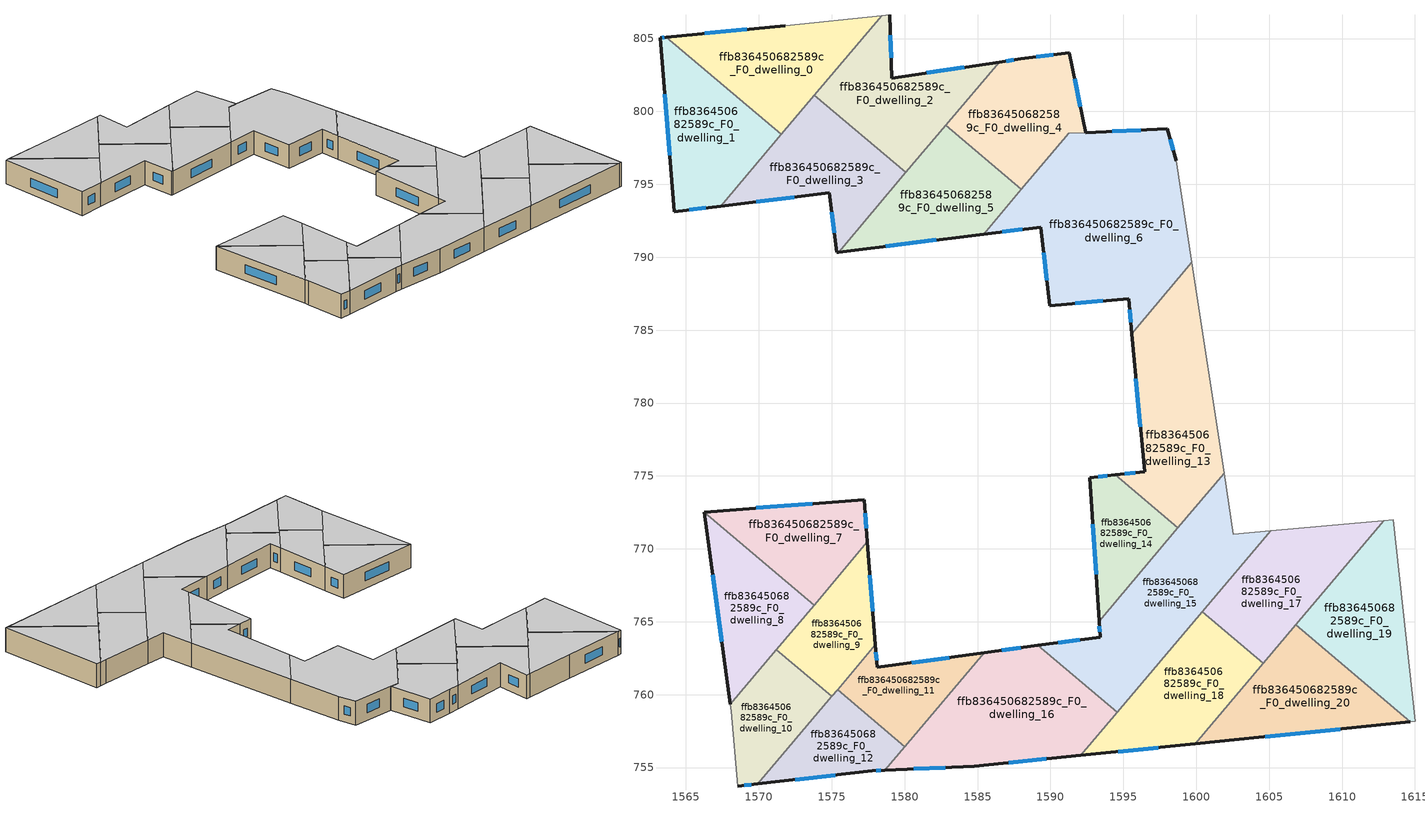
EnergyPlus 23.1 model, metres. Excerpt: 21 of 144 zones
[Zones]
ffb836450682589c_F0_dwelling_0
 floor ground (EU_floor_Construction): 1578.43,806.56 1571.54,798.42 1563.66,805.09 1571.81,805.89 z0
 wall outside (EU_wall_Construction): 1571.81,805.89 1563.66,805.09 z0:3
 wall to ffb836450682589c_F0_dwelling_1 (EU_wall_Construction): 1563.66,805.09 1571.54,798.42 z0:3
 wall adiabatic (EU_wall_Construction): 1578.43,806.56 1571.81,805.89 z0:3
 wall to ffb836450682589c_F0_dwelling_2 (EU_wall_Construction): 1573.82,801.11 1578.43,806.56 z0:3
 wall to ffb836450682589c_F0_dwelling_3 (EU_wall_Construction): 1571.54,798.42 1573.82,801.11 z0:3
 window (EU_Window_Construction): 1569.16,805.63 1566.31,805.35 z0.98:2.02
 ceiling to ffb836450682589c_F1_dwelling_0 (EU_floor_Construction): 1571.54,798.42 1578.43,806.56 1571.81,805.89 1563.66,805.09 z3
ffb836450682589c_F0_dwelling_1
 floor ground (EU_floor_Construction): 1571.54,798.42 1567.4,793.51 1564.2,793.12 1563.22,805.04 1563.66,805.09 z0
 wall outside (EU_wall_Construction): 1563.66,805.09 1563.22,805.04 1564.2,793.12 1567.4,793.51 z0:3
 wall to ffb836450682589c_F0_dwelling_3 (EU_wall_Construction): 1567.4,793.51 1571.54,798.42 z0:3
 window (EU_Window_Construction): 1563.54,801.17 1563.89,797 / 1563.52,805.07 1563.36,805.06 / 1565.24,793.25 1566.36,793.39 z0.98:2.02
 ceiling to ffb836450682589c_F1_dwelling_1 (EU_floor_Construction): 1567.4,793.51 1571.54,798.42 1563.66,805.09 1563.22,805.04 1564.2,793.12 z3
ffb836450682589c_F0_dwelling_10
 floor ground (EU_floor_Construction): 1575,759.89 1569.93,753.88 1568.57,753.73 1568.11,758.87 1568.05,759.35 1571.21,763.09 z0
 wall outside (EU_wall_Construction): 1568.57,753.73 1569.93,753.88 z0:3
 wall adiabatic (EU_wall_Construction): 1568.05,759.35 1568.11,758.87 1568.57,753.73 z0:3
 wall to ffb836450682589c_F0_dwelling_9 (EU_wall_Construction): 1575,759.89 1571.21,763.09 z0:3
 wall to ffb836450682589c_F0_dwelling_8 (EU_wall_Construction): 1571.21,763.09 1568.05,759.35 z0:3
 wall to ffb836450682589c_F0_dwelling_12 (EU_wall_Construction): 1569.93,753.88 1575,759.89 z0:3
 window (EU_Window_Construction): 1569.01,753.78 1569.49,753.83 z0.98:2.02
 ceiling to ffb836450682589c_F1_dwelling_10 (EU_floor_Construction): 1569.93,753.88 1575,759.89 1571.21,763.09 1568.05,759.35 1568.11,758.87 1568.57,753.73 z3
ffb836450682589c_F0_dwelling_11
 floor ground (EU_floor_Construction): 1585.46,762.87 1580.03,756.44 1575.4,760.36 1577.99,763.42 1578.11,761.87 z0
 wall outside (EU_wall_Construction): 1585.46,762.87 1578.11,761.87 1577.99,763.42 z0:3
 wall to ffb836450682589c_F0_dwelling_12 (EU_wall_Construction): 1575.4,760.36 1580.03,756.44 z0:3
 wall to ffb836450682589c_F0_dwelling_9 (EU_wall_Construction): 1577.99,763.42 1575.4,760.36 z0:3
 wall to ffb836450682589c_F0_dwelling_16 (EU_wall_Construction): 1580.03,756.44 1585.46,762.87 z0:3
 window (EU_Window_Construction): 1578.07,762.38 1578.03,762.92 / 1583.07,762.55 1580.5,762.2 z0.98:2.02
 ceiling to ffb836450682589c_F1_dwelling_11 (EU_floor_Construction): 1580.03,756.44 1585.46,762.87 1578.11,761.87 1577.99,763.42 1575.4,760.36 z3
ffb836450682589c_F0_dwelling_12
 floor ground (EU_floor_Construction): 1580.03,756.44 1578.65,754.81 1577.78,754.77 1569.93,753.88 1575.4,760.36 z0
 wall outside (EU_wall_Construction): 1569.93,753.88 1577.78,754.77 1578.65,754.81 z0:3
 wall to ffb836450682589c_F0_dwelling_16 (EU_wall_Construction): 1578.65,754.81 1580.03,756.44 z0:3
 wall to ffb836450682589c_F0_dwelling_9 (EU_wall_Construction): 1575.4,760.36 1575,759.89 z0:3
 window (EU_Window_Construction): 1572.48,754.17 1575.23,754.48 / 1578.06,754.79 1578.37,754.8 z0.98:2.02
 ceiling to ffb836450682589c_F1_dwelling_12 (EU_floor_Construction): 1578.65,754.81 1580.03,756.44 1575.4,760.36 1569.93,753.88 1577.78,754.77 z3
ffb836450682589c_F0_dwelling_13
 floor ground (EU_floor_Construction): 1599.7,789.64 1601.91,775.19 1598.75,771.45 1594.46,775.08 1596.45,775.28 1595.58,784.77 z0
 wall outside (EU_wall_Construction): 1595.58,784.77 1596.45,775.28 1594.46,775.08 z0:3
 wall to ffb836450682589c_F0_dwelling_6 (EU_wall_Construction): 1599.7,789.64 1595.58,784.77 z0:3
 wall adiabatic (EU_wall_Construction): 1601.91,775.19 1599.7,789.64 z0:3
 wall to ffb836450682589c_F0_dwelling_14 (EU_wall_Construction): 1594.46,775.08 1598.75,771.45 z0:3
 wall to ffb836450682589c_F0_dwelling_15 (EU_wall_Construction): 1598.75,771.45 1601.91,775.19 z0:3
 window (EU_Window_Construction): 1595.8,775.22 1595.11,775.14 / 1595.87,781.68 1596.17,778.37 z0.98:2.02
 ceiling to ffb836450682589c_F1_dwelling_13 (EU_floor_Construction): 1598.75,771.45 1601.91,775.19 1599.7,789.64 1595.58,784.77 1596.45,775.28 1594.46,775.08 z3
ffb836450682589c_F0_dwelling_14
 floor ground (EU_floor_Construction): 1598.75,771.45 1593.34,765.05 1592.69,774.89 1594.46,775.08 z0
 wall outside (EU_wall_Construction): 1594.46,775.08 1592.69,774.89 1593.34,765.05 z0:3
 wall to ffb836450682589c_F0_dwelling_15 (EU_wall_Construction): 1593.34,765.05 1598.75,771.45 z0:3
 window (EU_Window_Construction): 1593.88,775.02 1593.27,774.95 / 1592.9,771.69 1593.13,768.25 z0.98:2.02
 ceiling to ffb836450682589c_F1_dwelling_14 (EU_floor_Construction): 1593.34,765.05 1598.75,771.45 1594.46,775.08 1592.69,774.89 z3
ffb836450682589c_F0_dwelling_15
 floor ground (EU_floor_Construction): 1601.91,775.19 1602.55,771 1605.1,771.23 1594.58,758.78 1589.15,763.37 1593.41,763.95 1593.34,765.05 z0
 wall outside (EU_wall_Construction): 1593.34,765.05 1593.41,763.95 1589.15,763.37 z0:3
 wall adiabatic (EU_wall_Construction): 1605.1,771.23 1602.55,771 1601.91,775.19 z0:3
 wall to ffb836450682589c_F0_dwelling_16 (EU_wall_Construction): 1589.15,763.37 1594.58,758.78 z0:3
 wall to ffb836450682589c_F0_dwelling_18 (EU_wall_Construction): 1594.58,758.78 1600.41,765.68 z0:3
 wall to ffb836450682589c_F0_dwelling_17 (EU_wall_Construction): 1600.41,765.68 1605.1,771.23 z0:3
 window (EU_Window_Construction): 1592.03,763.76 1590.53,763.56 / 1593.36,764.69 1593.39,764.31 z0.98:2.02
 ceiling to ffb836450682589c_F1_dwelling_15 (EU_floor_Construction): 1594.58,758.78 1605.1,771.23 1602.55,771 1601.91,775.19 1593.34,765.05 1593.41,763.95 1589.15,763.37 z3
ffb836450682589c_F0_dwelling_16
 floor ground (EU_floor_Construction): 1594.58,758.78 1592.09,755.84 1584.76,755.09 1578.65,754.81 1585.46,762.87 1589.15,763.37 z0
 wall outside (EU_wall_Construction): 1578.65,754.81 1584.76,755.09 1592.09,755.84 / 1589.15,763.37 1585.46,762.87 z0:3
 wall to ffb836450682589c_F0_dwelling_18 (EU_wall_Construction): 1592.09,755.84 1594.58,758.78 z0:3
 window (EU_Window_Construction): 1587.15,755.33 1589.71,755.6 / 1580.64,754.9 1582.77,755 / 1587.95,763.21 1586.66,763.03 z0.98:2.02
 ceiling to ffb836450682589c_F1_dwelling_16 (EU_floor_Construction): 1592.09,755.84 1594.58,758.78 1589.15,763.37 1585.46,762.87 1578.65,754.81 1584.76,755.09 z3
ffb836450682589c_F0_dwelling_17
 floor ground (EU_floor_Construction): 1612.86,771.94 1604.58,762.14 1600.41,765.68 1605.1,771.23 1612.02,771.86 z0
 wall adiabatic (EU_wall_Construction): 1612.86,771.94 1612.02,771.86 1605.1,771.23 z0:3
 wall to ffb836450682589c_F0_dwelling_18 (EU_wall_Construction): 1600.41,765.68 1604.58,762.14 z0:3
 wall to ffb836450682589c_F0_dwelling_19 (EU_wall_Construction): 1606.81,764.78 1612.86,771.94 z0:3
 wall to ffb836450682589c_F0_dwelling_20 (EU_wall_Construction): 1604.59,762.14 1606.81,764.78 z0:3
 ceiling to ffb836450682589c_F1_dwelling_17 (EU_floor_Construction): 1604.58,762.14 1612.86,771.94 1612.02,771.86 1605.1,771.23 1600.41,765.68 z3
ffb836450682589c_F0_dwelling_18
 floor ground (EU_floor_Construction): 1604.58,762.14 1599.93,756.63 1592.09,755.84 1600.41,765.68 z0
 wall outside (EU_wall_Construction): 1592.09,755.84 1599.93,756.63 z0:3
 wall to ffb836450682589c_F0_dwelling_20 (EU_wall_Construction): 1599.93,756.63 1604.58,762.14 z0:3
 window (EU_Window_Construction): 1594.64,756.1 1597.38,756.37 z0.98:2.02
 ceiling to ffb836450682589c_F1_dwelling_18 (EU_floor_Construction): 1599.93,756.63 1604.58,762.14 1600.41,765.68 1592.09,755.84 z3
ffb836450682589c_F0_dwelling_19
 floor ground (EU_floor_Construction): 1613.5,772 1615,758.16 1614.69,758.13 1606.81,764.78 1612.86,771.94 z0
 wall to ffb836450682589c_F0_dwelling_20 (EU_wall_Construction): 1606.81,764.78 1614.69,758.13 z0:3
 wall adiabatic (EU_wall_Construction): 1614.69,758.13 1615,758.16 1613.5,772 1612.86,771.94 z0:3
 ceiling to ffb836450682589c_F1_dwelling_19 (EU_floor_Construction): 1615,758.16 1613.5,772 1612.86,771.94 1606.81,764.78 1614.69,758.13 z3
ffb836450682589c_F0_dwelling_2
 floor ground (EU_floor_Construction): 1586.48,803.38 1580.08,795.82 1573.82,801.11 1578.43,806.56 1578.99,806.62 1579.1,802.28 z0
 wall outside (EU_wall_Construction): 1586.48,803.38 1579.1,802.28 1578.99,806.62 z0:3
 wall to ffb836450682589c_F0_dwelling_3 (EU_wall_Construction): 1573.82,801.11 1580.08,795.82 z0:3
 wall adiabatic (EU_wall_Construction): 1578.99,806.62 1578.43,806.56 z0:3
 wall to ffb836450682589c_F0_dwelling_4 (EU_wall_Construction): 1582.81,799.04 1586.48,803.38 z0:3
 wall to ffb836450682589c_F0_dwelling_5 (EU_wall_Construction): 1580.09,795.82 1582.81,799.04 z0:3
 window (EU_Window_Construction): 1584.08,803.02 1581.5,802.64 / 1579.07,803.69 1579.03,805.21 z0.98:2.02
 ceiling to ffb836450682589c_F1_dwelling_2 (EU_floor_Construction): 1580.08,795.82 1586.48,803.38 1579.1,802.28 1578.99,806.62 1578.43,806.56 1573.82,801.11 z3
ffb836450682589c_F0_dwelling_20
 floor ground (EU_floor_Construction): 1614.69,758.13 1599.93,756.63 1606.81,764.78 z0
 wall outside (EU_wall_Construction): 1599.93,756.63 1614.69,758.13 z0:3
 window (EU_Window_Construction): 1604.73,757.12 1609.89,757.64 z0.98:2.02
 ceiling to ffb836450682589c_F1_dwelling_20 (EU_floor_Construction): 1614.69,758.13 1606.81,764.78 1599.93,756.63 z3
ffb836450682589c_F0_dwelling_3
 floor ground (EU_floor_Construction): 1580.08,795.82 1575.47,790.36 1575.34,790.34 1574.84,794.42 1567.4,793.51 1573.82,801.11 z0
 wall outside (EU_wall_Construction): 1567.4,793.51 1574.84,794.42 1575.34,790.34 1575.47,790.36 z0:3
 wall to ffb836450682589c_F0_dwelling_5 (EU_wall_Construction): 1575.47,790.36 1580.08,795.82 z0:3
 window (EU_Window_Construction): 1575.01,793.1 1575.18,791.67 / 1569.82,793.81 1572.42,794.13 z0.98:2.02
 ceiling to ffb836450682589c_F1_dwelling_3 (EU_floor_Construction): 1575.47,790.36 1580.08,795.82 1573.82,801.11 1567.4,793.51 1574.84,794.42 1575.34,790.34 z3
ffb836450682589c_F0_dwelling_4
 floor ground (EU_floor_Construction): 1591.28,804.03 1592.41,798.54 1591.25,798.49 1588.01,794.65 1582.81,799.04 1586.48,803.38 1587.96,803.6 z0
 wall outside (EU_wall_Construction): 1592.41,798.54 1591.28,804.03 1587.96,803.6 1586.48,803.38 z0:3
 wall to ffb836450682589c_F0_dwelling_5 (EU_wall_Construction): 1582.81,799.04 1588.01,794.65 z0:3
 wall to ffb836450682589c_F0_dwelling_6 (EU_wall_Construction): 1588.01,794.65 1591.25,798.49 1592.41,798.54 z0:3
 window (EU_Window_Construction): 1587.48,803.53 1586.96,803.45 / 1590.2,803.89 1589.04,803.74 / 1592.05,800.33 1591.65,802.25 z0.98:2.02
 ceiling to ffb836450682589c_F1_dwelling_4 (EU_floor_Construction): 1592.41,798.54 1591.28,804.03 1587.96,803.6 1586.48,803.38 1582.81,799.04 1588.01,794.65 1591.25,798.49 z3
ffb836450682589c_F0_dwelling_5
 floor ground (EU_floor_Construction): 1588.01,794.65 1585.42,791.58 1575.47,790.36 1582.81,799.04 z0
 wall outside (EU_wall_Construction): 1575.47,790.36 1585.42,791.58 z0:3
 wall to ffb836450682589c_F0_dwelling_6 (EU_wall_Construction): 1585.42,791.58 1588.01,794.65 z0:3
 window (EU_Window_Construction): 1578.71,790.76 1582.18,791.18 z0.98:2.02
 ceiling to ffb836450682589c_F1_dwelling_5 (EU_floor_Construction): 1585.42,791.58 1588.01,794.65 1582.81,799.04 1575.47,790.36 z3
ffb836450682589c_F0_dwelling_6
 floor ground (EU_floor_Construction): 1598.01,798.81 1598.63,796.62 1599.7,789.64 1595.58,784.77 1595.36,787.16 1589.94,786.68 1589.35,792.06 1585.42,791.58 1591.25,798.49 z0
 wall outside (EU_wall_Construction): 1585.42,791.58 1589.35,792.06 1589.94,786.68 1595.36,787.16 1595.58,784.77 / 1598.63,796.62 1598.01,798.81 1592.42,798.54 z0:3
 wall adiabatic (EU_wall_Construction): 1599.7,789.64 1598.63,796.62 z0:3
 window (EU_Window_Construction): 1591.71,786.84 1593.6,787.01 / 1589.54,790.31 1589.75,788.43 / 1586.7,791.74 1588.07,791.9 / 1596.19,798.72 1594.24,798.63 / 1598.43,797.33 1598.21,798.1 / 1595.43,786.38 1595.51,785.55 z0.98:2.02
 ceiling to ffb836450682589c_F1_dwelling_6 (EU_floor_Construction): 1595.58,784.77 1599.7,789.64 1598.63,796.62 1598.01,798.81 1591.25,798.49 1585.42,791.58 1589.35,792.06 1589.94,786.68 1595.36,787.16 z3
ffb836450682589c_F0_dwelling_7
 floor ground (EU_floor_Construction): 1577.22,773.38 1577.45,770.47 1573.79,766.15 1566.25,772.52 z0
 wall outside (EU_wall_Construction): 1577.45,770.47 1577.22,773.38 1566.25,772.52 z0:3
 wall to ffb836450682589c_F0_dwelling_8 (EU_wall_Construction): 1566.25,772.52 1573.79,766.15 z0:3
 wall to ffb836450682589c_F0_dwelling_9 (EU_wall_Construction): 1573.79,766.15 1577.45,770.47 z0:3
 window (EU_Window_Construction): 1577.37,771.42 1577.3,772.44 / 1573.66,773.1 1569.82,772.8 z0.98:2.02
 ceiling to ffb836450682589c_F1_dwelling_7 (EU_floor_Construction): 1573.79,766.15 1577.45,770.47 1577.22,773.38 1566.25,772.52 z3
ffb836450682589c_F0_dwelling_8
 floor ground (EU_floor_Construction): 1573.79,766.15 1568.05,759.35 1566.24,772.52 z0
 wall outside (EU_wall_Construction): 1566.24,772.52 1568.05,759.35 z0:3
 wall to ffb836450682589c_F0_dwelling_9 (EU_wall_Construction): 1571.21,763.09 1573.79,766.15 z0:3
 window (EU_Window_Construction): 1566.83,768.24 1567.46,763.64 z0.98:2.02
 ceiling to ffb836450682589c_F1_dwelling_8 (EU_floor_Construction): 1568.05,759.35 1573.79,766.15 1566.24,772.52 z3
ffb836450682589c_F0_dwelling_9
 floor ground (EU_floor_Construction): 1577.45,770.47 1577.99,763.42 1575,759.89 1571.21,763.09 z0
 wall outside (EU_wall_Construction): 1577.99,763.42 1577.45,770.47 z0:3
 window (EU_Window_Construction): 1577.82,765.72 1577.63,768.18 z0.98:2.02
 ceiling to ffb836450682589c_F1_dwelling_9 (EU_floor_Construction): 1575,759.89 1577.99,763.42 1577.45,770.47 1571.21,763.09 z3
[Building]
EU S2 Campaign: North Axis=0; Terrain=City; Solar Distribution=FullExterior
[Site:Location]
Bologna: Latitude=44.5; Longitude=11.25; Time Zone=1; Elevation=37
[SizingPeriod:WeatherFileDays]
AnnualSizingPeriod: Begin Month=1; Begin Day of Month=1; End Month=12; End Day of Month=31; Day of Week for Start Day=Monday; Use Weather File Daylight Saving Period=No; Use Weather File Rain and Snow Indicators=No
[MATERIAL]
EU_InternalMass_Material: Roughness=MediumRough; Thickness=0.1; Conductivity=1; Density=1800; Specific Heat=900; Thermal Absorptance=0.9; Solar Absorptance=0.7; Visible Absorptance=0.7
[MATERIAL:NOMASS] Roughness=MediumRough; Thermal Absorptance=0.9; Solar Absorptance=0.7; Visible Absorptance=0.7
Name | Thermal Resistance
EU_wall_NoMass | 0.905828
EU_floor_NoMass | 0.67114
[WINDOWMATERIAL:SIMPLEGLAZINGSYSTEM]
EU_Window_SimpleGlazing: UFactor=4.52486; Solar Heat Gain Coefficient=0.85; Visible Transmittance=0.85
[CONSTRUCTION]
EU_wall_Construction: EU_wall_NoMass
EU_floor_Construction: EU_floor_NoMass
EU_Window_Construction: EU_Window_SimpleGlazing
EU_InternalMass_Construction: EU_InternalMass_Material
[ZONE] Type=1; Multiplier=1; Ceiling Height=autocalculate; Floor Area=autocalculate; Part of Total Floor Area=Yes
Name | Volume
ffb836450682589c_F0_dwelling_0 | 164.944
ffb836450682589c_F0_dwelling_1 | 164.932
ffb836450682589c_F0_dwelling_10 | 106.528
ffb836450682589c_F0_dwelling_11 | 95.729
ffb836450682589c_F0_dwelling_12 | 95.718
ffb836450682589c_F0_dwelling_13 | 226.217
ffb836450682589c_F0_dwelling_14 | 96.791
ffb836450682589c_F0_dwelling_15 | 240.845
ffb836450682589c_F0_dwelling_16 | 240.848
ffb836450682589c_F0_dwelling_17 | 164.922
ffb836450682589c_F0_dwelling_18 | 164.928
ffb836450682589c_F0_dwelling_19 | 164.936
ffb836450682589c_F0_dwelling_2 | 164.919
ffb836450682589c_F0_dwelling_20 | 164.941
ffb836450682589c_F0_dwelling_3 | 164.952
ffb836450682589c_F0_dwelling_4 | 159.007
ffb836450682589c_F0_dwelling_5 | 157.137
ffb836450682589c_F0_dwelling_6 | 354.786
ffb836450682589c_F0_dwelling_7 | 132.013
ffb836450682589c_F0_dwelling_8 | 131.917
ffb836450682589c_F0_dwelling_9 | 106.513
[INTERNALMASS] Construction=EU_InternalMass_Construction
Name | Zone or ZoneList | Surface Area
ffb836450682589c_F0_dwelling_0_EU_InternalMass | ffb836450682589c_F0_dwelling_0 | 54.9808
ffb836450682589c_F0_dwelling_1_EU_InternalMass | ffb836450682589c_F0_dwelling_1 | 54.9747
ffb836450682589c_F0_dwelling_2_EU_InternalMass | ffb836450682589c_F0_dwelling_2 | 54.9723
ffb836450682589c_F0_dwelling_3_EU_InternalMass | ffb836450682589c_F0_dwelling_3 | 54.9834
ffb836450682589c_F0_dwelling_4_EU_InternalMass | ffb836450682589c_F0_dwelling_4 | 53.0015
ffb836450682589c_F0_dwelling_5_EU_InternalMass | ffb836450682589c_F0_dwelling_5 | 52.3778
ffb836450682589c_F0_dwelling_6_EU_InternalMass | ffb836450682589c_F0_dwelling_6 | 118.258
ffb836450682589c_F0_dwelling_7_EU_InternalMass | ffb836450682589c_F0_dwelling_7 | 44.0035
ffb836450682589c_F0_dwelling_8_EU_InternalMass | ffb836450682589c_F0_dwelling_8 | 44.0037
ffb836450682589c_F0_dwelling_9_EU_InternalMass | ffb836450682589c_F0_dwelling_9 | 35.5041
ffb836450682589c_F0_dwelling_10_EU_InternalMass | ffb836450682589c_F0_dwelling_10 | 35.5102
ffb836450682589c_F0_dwelling_11_EU_InternalMass | ffb836450682589c_F0_dwelling_11 | 31.9085
ffb836450682589c_F0_dwelling_12_EU_InternalMass | ffb836450682589c_F0_dwelling_12 | 31.9045
ffb836450682589c_F0_dwelling_13_EU_InternalMass | ffb836450682589c_F0_dwelling_13 | 75.3962
ffb836450682589c_F0_dwelling_14_EU_InternalMass | ffb836450682589c_F0_dwelling_14 | 32.2675
ffb836450682589c_F0_dwelling_15_EU_InternalMass | ffb836450682589c_F0_dwelling_15 | 80.2857
ffb836450682589c_F0_dwelling_16_EU_InternalMass | ffb836450682589c_F0_dwelling_16 | 80.2841
ffb836450682589c_F0_dwelling_17_EU_InternalMass | ffb836450682589c_F0_dwelling_17 | 54.9753
ffb836450682589c_F0_dwelling_18_EU_InternalMass | ffb836450682589c_F0_dwelling_18 | 54.9758
ffb836450682589c_F0_dwelling_19_EU_InternalMass | ffb836450682589c_F0_dwelling_19 | 54.9787
ffb836450682589c_F0_dwelling_20_EU_InternalMass | ffb836450682589c_F0_dwelling_20 | 54.9769
[OTHEREQUIPMENT] Fuel Type=Electricity; Design Level Calculation Method=Watts/Area; Power per Zone Floor Area=1; Fraction Latent=0; Fraction Radiant=0; Fraction Lost=0; Carbon Dioxide Generation Rate=0; EndUse Subcategory=EU_Step8_InternalGains
Name | Zone or ZoneList or Space or SpaceList | Schedule
EU_Step8_InternalGain_ffb836450682589c_F0_dwelling_0_f000 | ffb836450682589c_F0_dwelling_0 | EU_Step8_GainSchedule_ffb836450682589c_F0_dwelling_0_f000
EU_Step8_InternalGain_ffb836450682589c_F0_dwelling_1_f000 | ffb836450682589c_F0_dwelling_1 | EU_Step8_GainSchedule_ffb836450682589c_F0_dwelling_1_f000
EU_Step8_InternalGain_ffb836450682589c_F0_dwelling_2_f000 | ffb836450682589c_F0_dwelling_2 | EU_Step8_GainSchedule_ffb836450682589c_F0_dwelling_2_f000
EU_Step8_InternalGain_ffb836450682589c_F0_dwelling_3_f000 | ffb836450682589c_F0_dwelling_3 | EU_Step8_GainSchedule_ffb836450682589c_F0_dwelling_3_f000
EU_Step8_InternalGain_ffb836450682589c_F0_dwelling_4_f000 | ffb836450682589c_F0_dwelling_4 | EU_Step8_GainSchedule_ffb836450682589c_F0_dwelling_4_f000
EU_Step8_InternalGain_ffb836450682589c_F0_dwelling_5_f000 | ffb836450682589c_F0_dwelling_5 | EU_Step8_GainSchedule_ffb836450682589c_F0_dwelling_5_f000
EU_Step8_InternalGain_ffb836450682589c_F0_dwelling_6_f000 | ffb836450682589c_F0_dwelling_6 | EU_Step8_GainSchedule_ffb836450682589c_F0_dwelling_6_f000
EU_Step8_InternalGain_ffb836450682589c_F0_dwelling_7_f000 | ffb836450682589c_F0_dwelling_7 | EU_Step8_GainSchedule_ffb836450682589c_F0_dwelling_7_f000
EU_Step8_InternalGain_ffb836450682589c_F0_dwelling_8_f000 | ffb836450682589c_F0_dwelling_8 | EU_Step8_GainSchedule_ffb836450682589c_F0_dwelling_8_f000
EU_Step8_InternalGain_ffb836450682589c_F0_dwelling_9_f000 | ffb836450682589c_F0_dwelling_9 | EU_Step8_GainSchedule_ffb836450682589c_F0_dwelling_9_f000
EU_Step8_InternalGain_ffb836450682589c_F0_dwelling_10_f000 | ffb836450682589c_F0_dwelling_10 | EU_Step8_GainSchedule_ffb836450682589c_F0_dwelling_10_f000
EU_Step8_InternalGain_ffb836450682589c_F0_dwelling_11_f000 | ffb836450682589c_F0_dwelling_11 | EU_Step8_GainSchedule_ffb836450682589c_F0_dwelling_11_f000
EU_Step8_InternalGain_ffb836450682589c_F0_dwelling_12_f000 | ffb836450682589c_F0_dwelling_12 | EU_Step8_GainSchedule_ffb836450682589c_F0_dwelling_12_f000
EU_Step8_InternalGain_ffb836450682589c_F0_dwelling_13_f000 | ffb836450682589c_F0_dwelling_13 | EU_Step8_GainSchedule_ffb836450682589c_F0_dwelling_13_f000
EU_Step8_InternalGain_ffb836450682589c_F0_dwelling_14_f000 | ffb836450682589c_F0_dwelling_14 | EU_Step8_GainSchedule_ffb836450682589c_F0_dwelling_14_f000
EU_Step8_InternalGain_ffb836450682589c_F0_dwelling_15_f000 | ffb836450682589c_F0_dwelling_15 | EU_Step8_GainSchedule_ffb836450682589c_F0_dwelling_15_f000
EU_Step8_InternalGain_ffb836450682589c_F0_dwelling_16_f000 | ffb836450682589c_F0_dwelling_16 | EU_Step8_GainSchedule_ffb836450682589c_F0_dwelling_16_f000
EU_Step8_InternalGain_ffb836450682589c_F0_dwelling_17_f000 | ffb836450682589c_F0_dwelling_17 | EU_Step8_GainSchedule_ffb836450682589c_F0_dwelling_17_f000
EU_Step8_InternalGain_ffb836450682589c_F0_dwelling_18_f000 | ffb836450682589c_F0_dwelling_18 | EU_Step8_GainSchedule_ffb836450682589c_F0_dwelling_18_f000
EU_Step8_InternalGain_ffb836450682589c_F0_dwelling_19_f000 | ffb836450682589c_F0_dwelling_19 | EU_Step8_GainSchedule_ffb836450682589c_F0_dwelling_19_f000
EU_Step8_InternalGain_ffb836450682589c_F0_dwelling_20_f000 | ffb836450682589c_F0_dwelling_20 | EU_Step8_GainSchedule_ffb836450682589c_F0_dwelling_20_f000
[ZONEVENTILATION:DESIGNFLOWRATE] Schedule=EU_AlwaysOn; Design Flow Rate Calculation Method=AirChanges/Hour; Air Changes per Hour=0.73129; Ventilation Type=Natural; Fan Pressure Rise=0; Fan Total Efficiency=1; Constant Term Coefficient=1; Temperature Term Coefficient=0; Velocity Term Coefficient=0; Velocity Squared Term Coefficient=0; Minimum Indoor Temperature=-100; Maximum Indoor Temperature=100; Delta Temperature=-100; Minimum Outdoor Temperature=-100; Maximum Outdoor Temperature=100; Maximum Wind Speed=40
Name | Zone or ZoneList or Space or SpaceList
EU_ConstantAir_ffb836450682589c_F0_dwelling_0 | ffb836450682589c_F0_dwelling_0
EU_ConstantAir_ffb836450682589c_F0_dwelling_1 | ffb836450682589c_F0_dwelling_1
EU_ConstantAir_ffb836450682589c_F0_dwelling_2 | ffb836450682589c_F0_dwelling_2
EU_ConstantAir_ffb836450682589c_F0_dwelling_3 | ffb836450682589c_F0_dwelling_3
EU_ConstantAir_ffb836450682589c_F0_dwelling_4 | ffb836450682589c_F0_dwelling_4
EU_ConstantAir_ffb836450682589c_F0_dwelling_5 | ffb836450682589c_F0_dwelling_5
EU_ConstantAir_ffb836450682589c_F0_dwelling_6 | ffb836450682589c_F0_dwelling_6
EU_ConstantAir_ffb836450682589c_F0_dwelling_7 | ffb836450682589c_F0_dwelling_7
EU_ConstantAir_ffb836450682589c_F0_dwelling_8 | ffb836450682589c_F0_dwelling_8
EU_ConstantAir_ffb836450682589c_F0_dwelling_9 | ffb836450682589c_F0_dwelling_9
EU_ConstantAir_ffb836450682589c_F0_dwelling_10 | ffb836450682589c_F0_dwelling_10
EU_ConstantAir_ffb836450682589c_F0_dwelling_11 | ffb836450682589c_F0_dwelling_11
EU_ConstantAir_ffb836450682589c_F0_dwelling_12 | ffb836450682589c_F0_dwelling_12
EU_ConstantAir_ffb836450682589c_F0_dwelling_13 | ffb836450682589c_F0_dwelling_13
EU_ConstantAir_ffb836450682589c_F0_dwelling_14 | ffb836450682589c_F0_dwelling_14
EU_ConstantAir_ffb836450682589c_F0_dwelling_15 | ffb836450682589c_F0_dwelling_15
EU_ConstantAir_ffb836450682589c_F0_dwelling_16 | ffb836450682589c_F0_dwelling_16
EU_ConstantAir_ffb836450682589c_F0_dwelling_17 | ffb836450682589c_F0_dwelling_17
EU_ConstantAir_ffb836450682589c_F0_dwelling_18 | ffb836450682589c_F0_dwelling_18
EU_ConstantAir_ffb836450682589c_F0_dwelling_19 | ffb836450682589c_F0_dwelling_19
EU_ConstantAir_ffb836450682589c_F0_dwelling_20 | ffb836450682589c_F0_dwelling_20
[HVACTEMPLATE:THERMOSTAT] Constant Heating Setpoint=20; Constant Cooling Setpoint=50
EU_HeatOnly_ffb836450682589c_F0_dwelling_0; EU_HeatOnly_ffb836450682589c_F0_dwelling_1; EU_HeatOnly_ffb836450682589c_F0_dwelling_2; EU_HeatOnly_ffb836450682589c_F0_dwelling_3; EU_HeatOnly_ffb836450682589c_F0_dwelling_4; EU_HeatOnly_ffb836450682589c_F0_dwelling_5; EU_HeatOnly_ffb836450682589c_F0_dwelling_6; EU_HeatOnly_ffb836450682589c_F0_dwelling_7; EU_HeatOnly_ffb836450682589c_F0_dwelling_8; EU_HeatOnly_ffb836450682589c_F0_dwelling_9; EU_HeatOnly_ffb836450682589c_F0_dwelling_10; EU_HeatOnly_ffb836450682589c_F0_dwelling_11; EU_HeatOnly_ffb836450682589c_F0_dwelling_12; EU_HeatOnly_ffb836450682589c_F0_dwelling_13; EU_HeatOnly_ffb836450682589c_F0_dwelling_14; EU_HeatOnly_ffb836450682589c_F0_dwelling_15; EU_HeatOnly_ffb836450682589c_F0_dwelling_16; EU_HeatOnly_ffb836450682589c_F0_dwelling_17; EU_HeatOnly_ffb836450682589c_F0_dwelling_18; EU_HeatOnly_ffb836450682589c_F0_dwelling_19; EU_HeatOnly_ffb836450682589c_F0_dwelling_20; EU_HeatOnly_ffb836450682589c_F1_dwelling_0; EU_HeatOnly_ffb836450682589c_F1_dwelling_1; EU_HeatOnly_ffb836450682589c_F1_dwelling_2; EU_HeatOnly_ffb836450682589c_F1_dwelling_3; EU_HeatOnly_ffb836450682589c_F1_dwelling_4; EU_HeatOnly_ffb836450682589c_F1_dwelling_5; EU_HeatOnly_ffb836450682589c_F1_dwelling_6; EU_HeatOnly_ffb836450682589c_F1_dwelling_7; EU_HeatOnly_ffb836450682589c_F1_dwelling_8; EU_HeatOnly_ffb836450682589c_F1_dwelling_9; EU_HeatOnly_ffb836450682589c_F1_dwelling_10; EU_HeatOnly_ffb836450682589c_F1_dwelling_11; EU_HeatOnly_ffb836450682589c_F1_dwelling_12; EU_HeatOnly_ffb836450682589c_F1_dwelling_13; EU_HeatOnly_ffb836450682589c_F1_dwelling_14; EU_HeatOnly_ffb836450682589c_F1_dwelling_15; EU_HeatOnly_ffb836450682589c_F1_dwelling_16; EU_HeatOnly_ffb836450682589c_F1_dwelling_17; EU_HeatOnly_ffb836450682589c_F1_dwelling_18; EU_HeatOnly_ffb836450682589c_F1_dwelling_19; EU_HeatOnly_ffb836450682589c_F1_dwelling_20; EU_HeatOnly_ffb836450682589c_F2_dwelling_0; EU_HeatOnly_ffb836450682589c_F2_dwelling_1; EU_HeatOnly_ffb836450682589c_F2_dwelling_2; EU_HeatOnly_ffb836450682589c_F2_dwelling_3; EU_HeatOnly_ffb836450682589c_F2_dwelling_4; EU_HeatOnly_ffb836450682589c_F2_dwelling_5; EU_HeatOnly_ffb836450682589c_F2_dwelling_6; EU_HeatOnly_ffb836450682589c_F2_dwelling_7; EU_HeatOnly_ffb836450682589c_F2_dwelling_8; EU_HeatOnly_ffb836450682589c_F2_dwelling_9; EU_HeatOnly_ffb836450682589c_F2_dwelling_10; EU_HeatOnly_ffb836450682589c_F2_dwelling_11; EU_HeatOnly_ffb836450682589c_F2_dwelling_12; EU_HeatOnly_ffb836450682589c_F2_dwelling_13; EU_HeatOnly_ffb836450682589c_F2_dwelling_14; EU_HeatOnly_ffb836450682589c_F2_dwelling_15; EU_HeatOnly_ffb836450682589c_F2_dwelling_16; EU_HeatOnly_ffb836450682589c_F2_dwelling_17; EU_HeatOnly_ffb836450682589c_F2_dwelling_18; EU_HeatOnly_ffb836450682589c_F2_dwelling_19; EU_HeatOnly_ffb836450682589c_F2_dwelling_20; EU_HeatOnly_ffb836450682589c_F3_dwelling_0; EU_HeatOnly_ffb836450682589c_F3_dwelling_1; EU_HeatOnly_ffb836450682589c_F3_dwelling_2; EU_HeatOnly_ffb836450682589c_F3_dwelling_3; EU_HeatOnly_ffb836450682589c_F3_dwelling_4; EU_HeatOnly_ffb836450682589c_F3_dwelling_5; EU_HeatOnly_ffb836450682589c_F3_dwelling_6; EU_HeatOnly_ffb836450682589c_F3_dwelling_7; EU_HeatOnly_ffb836450682589c_F3_dwelling_8; EU_HeatOnly_ffb836450682589c_F3_dwelling_9; EU_HeatOnly_ffb836450682589c_F3_dwelling_10; EU_HeatOnly_ffb836450682589c_F3_dwelling_11; EU_HeatOnly_ffb836450682589c_F3_dwelling_12; EU_HeatOnly_ffb836450682589c_F3_dwelling_13; EU_HeatOnly_ffb836450682589c_F3_dwelling_14; EU_HeatOnly_ffb836450682589c_F3_dwelling_15; EU_HeatOnly_ffb836450682589c_F3_dwelling_16; EU_HeatOnly_ffb836450682589c_F3_dwelling_17; EU_HeatOnly_ffb836450682589c_F3_dwelling_18; EU_HeatOnly_ffb836450682589c_F3_dwelling_19; EU_HeatOnly_ffb836450682589c_F3_dwelling_20; EU_HeatOnly_ffb836450682589c_F4_dwelling_0; EU_HeatOnly_ffb836450682589c_F4_dwelling_1; EU_HeatOnly_ffb836450682589c_F4_dwelling_2; EU_HeatOnly_ffb836450682589c_F4_dwelling_3; EU_HeatOnly_ffb836450682589c_F4_dwelling_4; EU_HeatOnly_ffb836450682589c_F4_dwelling_5; EU_HeatOnly_ffb836450682589c_F4_dwelling_6; EU_HeatOnly_ffb836450682589c_F4_dwelling_7; EU_HeatOnly_ffb836450682589c_F4_dwelling_8; EU_HeatOnly_ffb836450682589c_F4_dwelling_9; EU_HeatOnly_ffb836450682589c_F4_dwelling_10; EU_HeatOnly_ffb836450682589c_F4_dwelling_11; EU_HeatOnly_ffb836450682589c_F4_dwelling_12; EU_HeatOnly_ffb836450682589c_F4_dwelling_13; EU_HeatOnly_ffb836450682589c_F4_dwelling_14; EU_HeatOnly_ffb836450682589c_F4_dwelling_15; EU_HeatOnly_ffb836450682589c_F4_dwelling_16; EU_HeatOnly_ffb836450682589c_F4_dwelling_17; EU_HeatOnly_ffb836450682589c_F4_dwelling_18; EU_HeatOnly_ffb836450682589c_F4_dwelling_19; EU_HeatOnly_ffb836450682589c_F5_dwelling_0; EU_HeatOnly_ffb836450682589c_F5_dwelling_1; EU_HeatOnly_ffb836450682589c_F5_dwelling_2; EU_HeatOnly_ffb836450682589c_F5_dwelling_3; EU_HeatOnly_ffb836450682589c_F5_dwelling_4; EU_HeatOnly_ffb836450682589c_F5_dwelling_5; EU_HeatOnly_ffb836450682589c_F5_dwelling_6; EU_HeatOnly_ffb836450682589c_F5_dwelling_7; EU_HeatOnly_ffb836450682589c_F5_dwelling_8; EU_HeatOnly_ffb836450682589c_F5_dwelling_9; EU_HeatOnly_ffb836450682589c_F5_dwelling_10; EU_HeatOnly_ffb836450682589c_F5_dwelling_11; EU_HeatOnly_ffb836450682589c_F5_dwelling_12; EU_HeatOnly_ffb836450682589c_F5_dwelling_13; EU_HeatOnly_ffb836450682589c_F5_dwelling_14; EU_HeatOnly_ffb836450682589c_F5_dwelling_15; EU_HeatOnly_ffb836450682589c_F5_dwelling_16; EU_HeatOnly_ffb836450682589c_F5_dwelling_17; EU_HeatOnly_ffb836450682589c_F5_dwelling_18; EU_HeatOnly_ffb836450682589c_F5_dwelling_19; EU_HeatOnly_ffb836450682589c_F6_dwelling_0; EU_HeatOnly_ffb836450682589c_F6_dwelling_1; EU_HeatOnly_ffb836450682589c_F6_dwelling_2; EU_HeatOnly_ffb836450682589c_F6_dwelling_3; EU_HeatOnly_ffb836450682589c_F6_dwelling_4; EU_HeatOnly_ffb836450682589c_F6_dwelling_5; EU_HeatOnly_ffb836450682589c_F6_dwelling_6; EU_HeatOnly_ffb836450682589c_F6_dwelling_7; EU_HeatOnly_ffb836450682589c_F6_dwelling_8; EU_HeatOnly_ffb836450682589c_F6_dwelling_9; EU_HeatOnly_ffb836450682589c_F6_dwelling_10; EU_HeatOnly_ffb836450682589c_F6_dwelling_11; EU_HeatOnly_ffb836450682589c_F6_dwelling_12; EU_HeatOnly_ffb836450682589c_F6_dwelling_13; EU_HeatOnly_ffb836450682589c_F6_dwelling_14; EU_HeatOnly_ffb836450682589c_F6_dwelling_15; EU_HeatOnly_ffb836450682589c_F6_dwelling_16; EU_HeatOnly_ffb836450682589c_F6_dwelling_17; EU_HeatOnly_ffb836450682589c_F6_dwelling_18; EU_HeatOnly_ffb836450682589c_F6_dwelling_19
[HVACTEMPLATE:ZONE:IDEALLOADSAIRSYSTEM] System Availability Schedule=EU_AlwaysOn; Maximum Heating Supply Air Temperature=50; Minimum Cooling Supply Air Temperature=13; Maximum Heating Supply Air Humidity Ratio=0.0156; Minimum Cooling Supply Air Humidity Ratio=0.0077; Heating Limit=NoLimit; Cooling Limit=NoLimit; Heating Availability Schedule=EU_AlwaysOn; Cooling Availability Schedule=EU_CoolingOff; Dehumidification Control Type=ConstantSensibleHeatRatio; Cooling Sensible Heat Ratio=0.7; Dehumidification Setpoint=60; Humidification Control Type=None; Humidification Setpoint=30; Outdoor Air Method=None; Outdoor Air Flow Rate per Person=0.00944; Outdoor Air Flow Rate per Zone Floor Area=0; Outdoor Air Flow Rate per Zone=0; Demand Controlled Ventilation Type=None; Outdoor Air Economizer Type=NoEconomizer; Heat Recovery Type=None; Sensible Heat Recovery Effectiveness=0.7; Latent Heat Recovery Effectiveness=0.65
Name | Template Thermostat
ffb836450682589c_F0_dwelling_0 | EU_HeatOnly_ffb836450682589c_F0_dwelling_0
ffb836450682589c_F0_dwelling_1 | EU_HeatOnly_ffb836450682589c_F0_dwelling_1
ffb836450682589c_F0_dwelling_2 | EU_HeatOnly_ffb836450682589c_F0_dwelling_2
ffb836450682589c_F0_dwelling_3 | EU_HeatOnly_ffb836450682589c_F0_dwelling_3
ffb836450682589c_F0_dwelling_4 | EU_HeatOnly_ffb836450682589c_F0_dwelling_4
ffb836450682589c_F0_dwelling_5 | EU_HeatOnly_ffb836450682589c_F0_dwelling_5
ffb836450682589c_F0_dwelling_6 | EU_HeatOnly_ffb836450682589c_F0_dwelling_6
ffb836450682589c_F0_dwelling_7 | EU_HeatOnly_ffb836450682589c_F0_dwelling_7
ffb836450682589c_F0_dwelling_8 | EU_HeatOnly_ffb836450682589c_F0_dwelling_8
ffb836450682589c_F0_dwelling_9 | EU_HeatOnly_ffb836450682589c_F0_dwelling_9
ffb836450682589c_F0_dwelling_10 | EU_HeatOnly_ffb836450682589c_F0_dwelling_10
ffb836450682589c_F0_dwelling_11 | EU_HeatOnly_ffb836450682589c_F0_dwelling_11
ffb836450682589c_F0_dwelling_12 | EU_HeatOnly_ffb836450682589c_F0_dwelling_12
ffb836450682589c_F0_dwelling_13 | EU_HeatOnly_ffb836450682589c_F0_dwelling_13
ffb836450682589c_F0_dwelling_14 | EU_HeatOnly_ffb836450682589c_F0_dwelling_14
ffb836450682589c_F0_dwelling_15 | EU_HeatOnly_ffb836450682589c_F0_dwelling_15
ffb836450682589c_F0_dwelling_16 | EU_HeatOnly_ffb836450682589c_F0_dwelling_16
ffb836450682589c_F0_dwelling_17 | EU_HeatOnly_ffb836450682589c_F0_dwelling_17
ffb836450682589c_F0_dwelling_18 | EU_HeatOnly_ffb836450682589c_F0_dwelling_18
ffb836450682589c_F0_dwelling_19 | EU_HeatOnly_ffb836450682589c_F0_dwelling_19
ffb836450682589c_F0_dwelling_20 | EU_HeatOnly_ffb836450682589c_F0_dwelling_20
[SIZING:ZONE] Zone Cooling Design Supply Air Temperature Input Method=SupplyAirTemperature; Zone Cooling Design Supply Air Temperature=13; Zone Heating Design Supply Air Temperature Input Method=SupplyAirTemperature; Zone Heating Design Supply Air Temperature=50; Zone Cooling Design Supply Air Humidity Ratio=0.008; Zone Heating Design Supply Air Humidity Ratio=0.008; Cooling Design Air Flow Method=DesignDay; Cooling Design Air Flow Rate=0; Cooling Minimum Air Flow per Zone Floor Area=0.000762; Cooling Minimum Air Flow=0; Cooling Minimum Air Flow Fraction=0.2; Heating Design Air Flow Method=DesignDay; Heating Design Air Flow Rate=0; Heating Maximum Air Flow per Zone Floor Area=0.002032; Heating Maximum Air Flow=0.141576; Heating Maximum Air Flow Fraction=0.3; Account for Dedicated Outdoor Air System=No; Dedicated Outdoor Air System Control Strategy=NeutralSupplyAir; Dedicated Outdoor Air Low Setpoint Temperature for Design=autosize; Dedicated Outdoor Air High Setpoint Temperature for Design=autosize; Zone Load Sizing Method=Sensible Load Only No Latent Load; Zone Latent Cooling Design Supply Air Humidity Ratio Input Method=HumidityRatioDifference; Zone Cooling Design Supply Air Humidity Ratio Difference=0.005; Zone Latent Heating Design Supply Air Humidity Ratio Input Method=HumidityRatioDifference; Zone Humidification Design Supply Air Humidity Ratio Difference=0.005
ffb836450682589c_F0_dwelling_0; ffb836450682589c_F0_dwelling_1; ffb836450682589c_F0_dwelling_2; ffb836450682589c_F0_dwelling_3; ffb836450682589c_F0_dwelling_4; ffb836450682589c_F0_dwelling_5; ffb836450682589c_F0_dwelling_6; ffb836450682589c_F0_dwelling_7; ffb836450682589c_F0_dwelling_8; ffb836450682589c_F0_dwelling_9; ffb836450682589c_F0_dwelling_10; ffb836450682589c_F0_dwelling_11; ffb836450682589c_F0_dwelling_12; ffb836450682589c_F0_dwelling_13; ffb836450682589c_F0_dwelling_14; ffb836450682589c_F0_dwelling_15; ffb836450682589c_F0_dwelling_16; ffb836450682589c_F0_dwelling_17; ffb836450682589c_F0_dwelling_18; ffb836450682589c_F0_dwelling_19; ffb836450682589c_F0_dwelling_20
[SCHEDULE:CONSTANT]
Name | Hourly Value
EU_AlwaysOn | 1
EU_CoolingOff | 0
[SCHEDULE:FILE] Column Number=1; Rows to Skip at Top=0; Number of Hours of Data=8760; Column Separator=Comma; Interpolate to Timestep=No; Minutes per Item=60; Adjust Schedule for Daylight Savings=Yes
Name | File
EU_Step8_GainSchedule_ffb836450682589c_F0_dwelling_0_f000 | ../../schedules/ffb836450682589c/ffb836450682589c_F0_dwelling_0_f000_gain.csv
EU_Step8_GainSchedule_ffb836450682589c_F0_dwelling_1_f000 | ../../schedules/ffb836450682589c/ffb836450682589c_F0_dwelling_1_f000_gain.csv
EU_Step8_GainSchedule_ffb836450682589c_F0_dwelling_2_f000 | ../../schedules/ffb836450682589c/ffb836450682589c_F0_dwelling_2_f000_gain.csv
EU_Step8_GainSchedule_ffb836450682589c_F0_dwelling_3_f000 | ../../schedules/ffb836450682589c/ffb836450682589c_F0_dwelling_3_f000_gain.csv
EU_Step8_GainSchedule_ffb836450682589c_F0_dwelling_4_f000 | ../../schedules/ffb836450682589c/ffb836450682589c_F0_dwelling_4_f000_gain.csv
EU_Step8_GainSchedule_ffb836450682589c_F0_dwelling_5_f000 | ../../schedules/ffb836450682589c/ffb836450682589c_F0_dwelling_5_f000_gain.csv
EU_Step8_GainSchedule_ffb836450682589c_F0_dwelling_6_f000 | ../../schedules/ffb836450682589c/ffb836450682589c_F0_dwelling_6_f000_gain.csv
EU_Step8_GainSchedule_ffb836450682589c_F0_dwelling_7_f000 | ../../schedules/ffb836450682589c/ffb836450682589c_F0_dwelling_7_f000_gain.csv
EU_Step8_GainSchedule_ffb836450682589c_F0_dwelling_8_f000 | ../../schedules/ffb836450682589c/ffb836450682589c_F0_dwelling_8_f000_gain.csv
EU_Step8_GainSchedule_ffb836450682589c_F0_dwelling_9_f000 | ../../schedules/ffb836450682589c/ffb836450682589c_F0_dwelling_9_f000_gain.csv
EU_Step8_GainSchedule_ffb836450682589c_F0_dwelling_10_f000 | ../../schedules/ffb836450682589c/ffb836450682589c_F0_dwelling_10_f000_gain.csv
EU_Step8_GainSchedule_ffb836450682589c_F0_dwelling_11_f000 | ../../schedules/ffb836450682589c/ffb836450682589c_F0_dwelling_11_f000_gain.csv
EU_Step8_GainSchedule_ffb836450682589c_F0_dwelling_12_f000 | ../../schedules/ffb836450682589c/ffb836450682589c_F0_dwelling_12_f000_gain.csv
EU_Step8_GainSchedule_ffb836450682589c_F0_dwelling_13_f000 | ../../schedules/ffb836450682589c/ffb836450682589c_F0_dwelling_13_f000_gain.csv
EU_Step8_GainSchedule_ffb836450682589c_F0_dwelling_14_f000 | ../../schedules/ffb836450682589c/ffb836450682589c_F0_dwelling_14_f000_gain.csv
EU_Step8_GainSchedule_ffb836450682589c_F0_dwelling_15_f000 | ../../schedules/ffb836450682589c/ffb836450682589c_F0_dwelling_15_f000_gain.csv
EU_Step8_GainSchedule_ffb836450682589c_F0_dwelling_16_f000 | ../../schedules/ffb836450682589c/ffb836450682589c_F0_dwelling_16_f000_gain.csv
EU_Step8_GainSchedule_ffb836450682589c_F0_dwelling_17_f000 | ../../schedules/ffb836450682589c/ffb836450682589c_F0_dwelling_17_f000_gain.csv
EU_Step8_GainSchedule_ffb836450682589c_F0_dwelling_18_f000 | ../../schedules/ffb836450682589c/ffb836450682589c_F0_dwelling_18_f000_gain.csv
EU_Step8_GainSchedule_ffb836450682589c_F0_dwelling_19_f000 | ../../schedules/ffb836450682589c/ffb836450682589c_F0_dwelling_19_f000_gain.csv
EU_Step8_GainSchedule_ffb836450682589c_F0_dwelling_20_f000 | ../../schedules/ffb836450682589c/ffb836450682589c_F0_dwelling_20_f000_gain.csv
